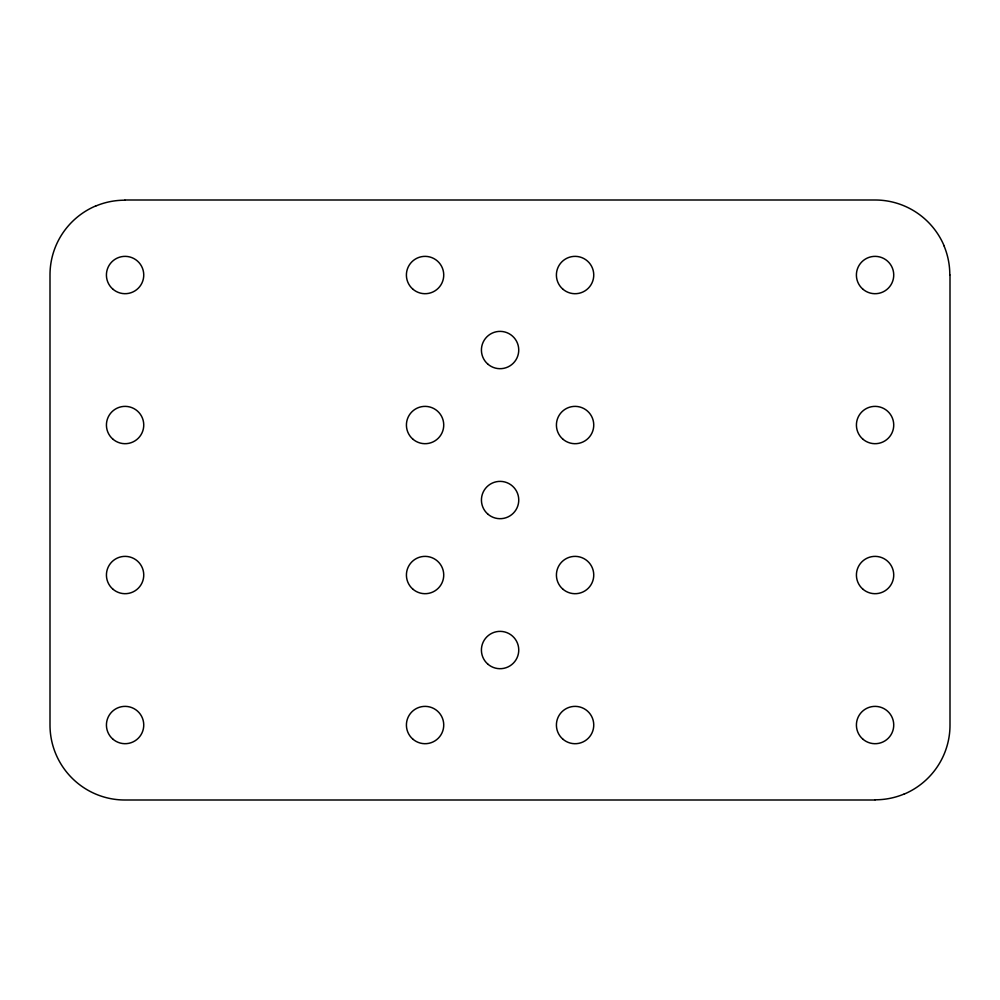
<?xml version="1.0" encoding="UTF-8"?>
<svg xmlns="http://www.w3.org/2000/svg" width="1000" height="1000" viewBox="0 0 1000 1000"><rect width="100%" height="100%" fill="white"/><g stroke="black" fill="none" stroke-linecap="round" stroke-linejoin="round"><path stroke-width="1.5" d="M125 200L875 200A74.675 74.675 0 0 1 916.938 212.8A75.213 75.213 0 0 1 944.1 245.8M875 800L125 800A74.675 74.675 0 0 1 83.062 787.2A75.213 75.213 0 0 1 55.9 754.188A74.675 74.675 0 0 1 50 725L50 275A74.675 74.675 0 0 1 62.8 233.062A75.213 75.213 0 0 1 95.812 205.9M950 275L950 725A74.675 74.675 0 0 1 937.2 766.938A75.213 75.213 0 0 1 904.188 794.1M904.388 793.913A74.675 74.675 0 0 1 875.2 799.8M95.6 206.088A74.675 74.675 0 0 1 124.8 200.2M943.913 245.613A74.675 74.675 0 0 1 949.8 274.8M112.7 738.988A18.663 18.663 0 0 0 143.375 728.775A18.663 18.663 0 0 0 119.188 707.325A18.663 18.663 0 0 0 112.7 738.988M112.7 588.987A18.663 18.663 0 0 0 143.375 578.775A18.663 18.663 0 0 0 119.188 557.325A18.663 18.663 0 0 0 112.7 588.987M112.7 438.988A18.663 18.663 0 0 0 143.375 428.775A18.663 18.663 0 0 0 119.188 407.325A18.663 18.663 0 0 0 112.7 438.988M112.688 288.988A18.675 18.675 0 0 0 143.375 278.775A18.675 18.675 0 0 0 119.175 257.312A18.675 18.675 0 0 0 112.688 288.988M862.688 739A18.663 18.663 0 0 0 893.363 728.775A18.663 18.663 0 0 0 869.188 707.325A18.663 18.663 0 0 0 862.688 739M862.688 589A18.675 18.675 0 0 0 893.363 578.775A18.675 18.675 0 0 0 869.175 557.325A18.675 18.675 0 0 0 862.688 589M862.688 439A18.675 18.675 0 0 0 893.363 428.775A18.675 18.675 0 0 0 869.175 407.325A18.675 18.675 0 0 0 862.688 439M862.675 289A18.675 18.675 0 0 0 893.363 278.775A18.675 18.675 0 0 0 869.175 257.312A18.675 18.675 0 0 0 862.675 289M562.688 439A18.675 18.675 0 0 0 593.375 428.775A18.675 18.675 0 0 0 569.175 407.325A18.675 18.675 0 0 0 562.688 439M487.7 513.987A18.663 18.663 0 0 0 518.375 503.775A18.663 18.663 0 0 0 494.2 482.325A18.663 18.663 0 0 0 487.7 513.987M487.688 664A18.675 18.675 0 0 0 518.375 653.775A18.675 18.675 0 0 0 494.188 632.312A18.675 18.675 0 0 0 487.688 664M487.688 363.988A18.663 18.663 0 0 0 518.362 353.775A18.663 18.663 0 0 0 494.188 332.325A18.663 18.663 0 0 0 487.688 363.988M562.675 289A18.675 18.675 0 0 0 593.375 278.775A18.675 18.675 0 0 0 569.175 257.312A18.675 18.675 0 0 0 562.675 289M412.688 439A18.675 18.675 0 0 0 443.363 428.775A18.675 18.675 0 0 0 419.175 407.325A18.675 18.675 0 0 0 412.688 439M412.675 289A18.675 18.675 0 0 0 443.363 278.775A18.675 18.675 0 0 0 419.175 257.312A18.675 18.675 0 0 0 412.675 289M562.688 739A18.663 18.663 0 0 0 593.375 728.775A18.663 18.663 0 0 0 569.188 707.325A18.663 18.663 0 0 0 562.688 739M562.688 589A18.675 18.675 0 0 0 593.375 578.775A18.675 18.675 0 0 0 569.175 557.325A18.675 18.675 0 0 0 562.688 589M412.688 739A18.663 18.663 0 0 0 443.363 728.775A18.663 18.663 0 0 0 419.188 707.325A18.663 18.663 0 0 0 412.688 739M412.688 589A18.675 18.675 0 0 0 443.363 578.775A18.675 18.675 0 0 0 419.175 557.325A18.675 18.675 0 0 0 412.688 589"/></g></svg>
